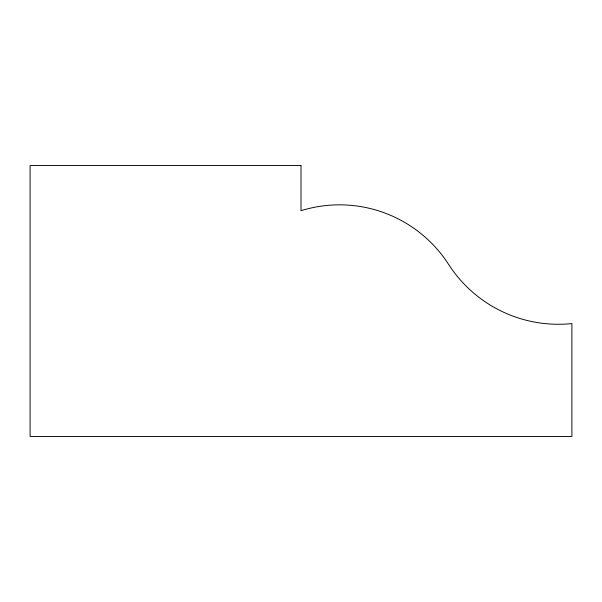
<?xml version="1.0" encoding="UTF-8"?>
<svg xmlns="http://www.w3.org/2000/svg" width="602" height="602" viewBox="0 0 602 602"><rect width="100%" height="100%" fill="white"/><g stroke="black" fill="none" stroke-linecap="round" stroke-linejoin="round"><path stroke-width="0.9" d="M301 165.55L30.1 165.55L30.1 436.45L571.9 436.45L571.9 323.575A130.596 130.596 0 0 1 448.558 264.338A129.633 129.633 0 0 0 301 210.7L301 165.55"/></g></svg>
